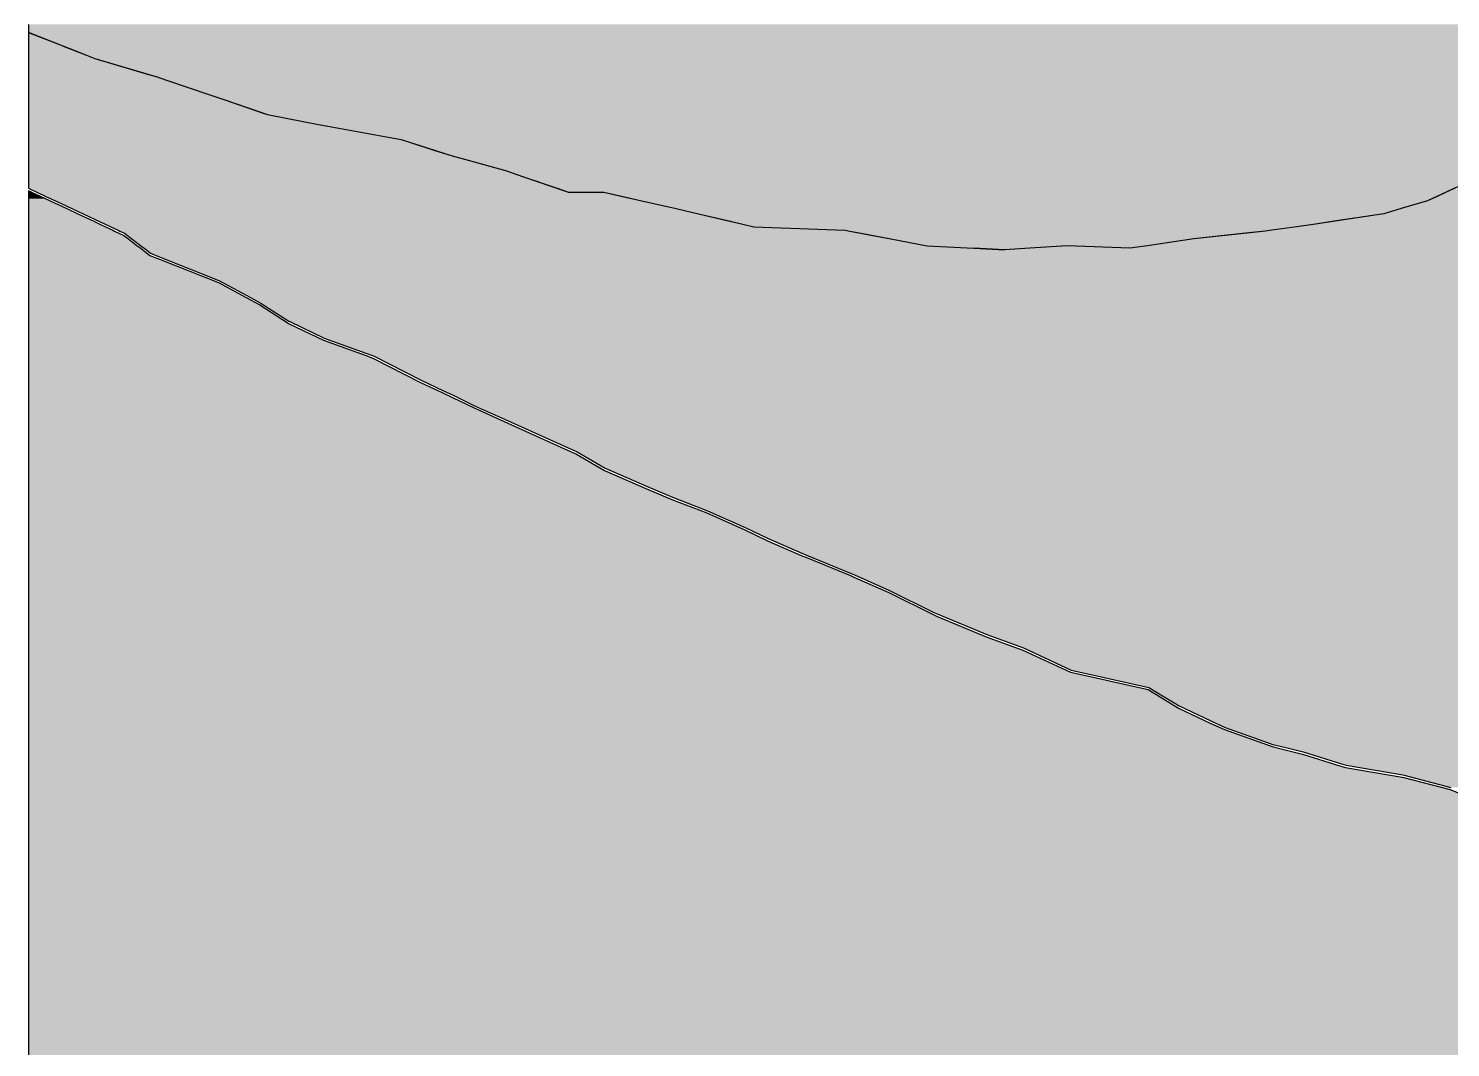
# Model space of a CAD drawing. Extents: x 0 to 428, y 0 to 297.
# Drawn here: x 284.32 to 289.82, y 13.31 to 17.25 of the extents above; entities that cross this region are included whole.
import ezdxf

# ---------------------------------------------------------------- set-up
doc = ezdxf.new("R2010")
doc.units = 0
doc.header["$MEASUREMENT"] = 0
doc.linetypes.add('CONTIN', pattern=[0])
doc.layers.get('0').update_dxf_attribs({"linetype": 'CONTIN'})
doc.layers.add('2', color=7, linetype='CONTIN')

# ---------------------------------------------------------------- blocks, each defined once
blk = doc.blocks.new('LOGO')
at = {"color": 156, "linetype": 'Continuous'}
for p, q in [((-135.6751, 17.2675), (-135.6751, 17.2366)), ((-135.6751, 17.2366), (-135.5188, 17.1754)), ((-135.5188, 17.1754), (-135.4512, 17.1489)), ((-135.4512, 17.1489), (-135.4179, 17.1358)), ((-135.4179, 17.1358), (-135.1825, 17.0662)), ((-135.1825, 17.0662), (-135.181, 17.0657)), ((-135.181, 17.0657), (-135.1409, 17.0522)), ((-135.1409, 17.0522), (-134.9741, 16.9957)), ((-134.9741, 16.9957), (-134.9151, 16.9755)), ((-134.9151, 16.9755), (-134.7506, 16.9191)), ((-134.7506, 16.9191), (-134.7442, 16.9178)), ((-134.7442, 16.9178), (-134.5471, 16.879)), ((-134.5471, 16.879), (-134.5457, 16.8788)), ((-134.5457, 16.8788), (-134.2335, 16.8224)), ((-134.2335, 16.8224), (-134.2016, 16.8121)), ((-134.2016, 16.8121), (-134.1038, 16.7806)), ((-134.1038, 16.7806), (-134.0366, 16.759)), ((-134.0366, 16.759), (-133.9749, 16.7421)), ((-133.9749, 16.7421), (-133.8298, 16.7023)), ((-133.8298, 16.7023), (-133.7609, 16.6788)), ((-133.7609, 16.6788), (-133.6023, 16.6245)), ((-130.0644, 16.6788), (-130.1808, 16.6245)), ((-135.6751, 16.6245), (-135.6751, 16.619)), ((-135.6633, 16.619), (-135.6751, 16.6245)), ((-135.6751, 16.619), (-135.6751, 16.6187)), ((-135.6751, 16.6187), (-135.6751, 16.594)), ((-135.6633, 16.619), (-135.6628, 16.6187)), ((-135.6628, 16.6187), (-135.6099, 16.594)), ((-133.6023, 16.6245), (-133.5862, 16.619)), ((-133.5862, 16.619), (-133.4508, 16.6187)), ((-133.4508, 16.6187), (-133.3414, 16.594)), ((-130.1931, 16.6187), (-130.2461, 16.594)), ((-130.1926, 16.619), (-130.1931, 16.6187)), ((-130.1808, 16.6245), (-130.1926, 16.619)), ((-135.6751, 16.594), (-135.6751, 16.5854)), ((-135.6751, 16.5854), (-135.6751, 16.5554)), ((-135.6751, 16.5554), (-135.6751, 16.5354)), ((-135.6099, 16.594), (-135.5914, 16.5854)), ((-135.5914, 16.5854), (-135.5272, 16.5554)), ((-135.5272, 16.5554), (-135.4844, 16.5354)), ((-133.3414, 16.594), (-133.3033, 16.5854)), ((-133.3033, 16.5854), (-133.1705, 16.5554)), ((-133.1705, 16.5554), (-133.0847, 16.5354)), ((-130.3667, 16.5554), (-130.4347, 16.5354)), ((-130.2646, 16.5854), (-130.3667, 16.5554)), ((-130.2461, 16.594), (-130.2646, 16.5854)), ((-135.6751, 16.5354), (-135.6751, 16.5063)), ((-135.6751, 16.5063), (-135.6751, 16.4954)), ((-135.4844, 16.5354), (-135.4222, 16.5063)), ((-135.4222, 16.5063), (-135.3988, 16.4954)), ((-133.0847, 16.5354), (-132.9601, 16.5063)), ((-132.9601, 16.5063), (-132.9131, 16.4954)), ((-130.6262, 16.5063), (-130.6983, 16.4954)), ((-130.4347, 16.5354), (-130.6262, 16.5063)), ((-135.6751, 16.4954), (-135.6751, 16.4854)), ((-135.6751, 16.4854), (-135.6751, 16.4721)), ((-135.6751, 16.4721), (-135.6751, 16.4687)), ((-135.6751, 16.4687), (-135.6751, 16.4519)), ((-135.6751, 16.4519), (-135.6751, 16.4387)), ((-135.3988, 16.4954), (-135.3774, 16.4854)), ((-135.3774, 16.4854), (-135.3488, 16.4721)), ((-135.3488, 16.4721), (-135.3417, 16.4687)), ((-135.3417, 16.4687), (-135.3057, 16.4519)), ((-135.3057, 16.4519), (-135.2886, 16.4387)), ((-132.9131, 16.4954), (-132.8702, 16.4854)), ((-132.8702, 16.4854), (-132.5166, 16.4721)), ((-132.5166, 16.4721), (-132.499, 16.4687)), ((-132.499, 16.4687), (-132.4102, 16.4519)), ((-132.4102, 16.4519), (-132.3405, 16.4387)), ((-131.0469, 16.4519), (-131.1687, 16.4387)), ((-130.8918, 16.4687), (-131.0469, 16.4519)), ((-130.8676, 16.4721), (-130.8918, 16.4687)), ((-130.7709, 16.4854), (-130.8676, 16.4721)), ((-130.6983, 16.4954), (-130.7709, 16.4854)), ((-135.6751, 16.4387), (-135.6751, 16.412)), ((-135.6751, 16.412), (-135.6751, 16.402)), ((-135.6751, 16.402), (-135.6751, 16.3954)), ((-135.6751, 16.3954), (-135.6751, 16.3744)), ((-135.2886, 16.4387), (-135.2541, 16.412)), ((-135.2541, 16.412), (-135.2411, 16.402)), ((-135.2411, 16.402), (-135.2325, 16.3954)), ((-135.2325, 16.3954), (-135.2053, 16.3744)), ((-132.3405, 16.4387), (-132.1996, 16.412)), ((-132.1996, 16.412), (-132.0195, 16.402)), ((-131.8994, 16.3954), (-132.0195, 16.402)), ((-131.8033, 16.402), (-131.8994, 16.3954)), ((-131.6592, 16.412), (-131.8033, 16.402)), ((-131.4156, 16.402), (-131.6592, 16.412)), ((-131.3483, 16.412), (-131.4156, 16.402)), ((-131.1687, 16.4387), (-131.3483, 16.412)), ((-135.6751, 16.3744), (-135.6751, 16.3596)), ((-135.6751, 16.3596), (-135.6751, 16.2695)), ((-135.2053, 16.3744), (-135.168, 16.3596)), ((-135.168, 16.3596), (-134.9407, 16.2695)), ((-135.6751, 16.2695), (-135.6751, 16.2112)), ((-134.9407, 16.2695), (-134.8332, 16.2112)), ((-135.6751, 16.2112), (-135.6751, 16.1829)), ((-135.6751, 16.1829), (-135.6751, 16.1123)), ((-134.8332, 16.2112), (-134.781, 16.1829)), ((-134.781, 16.1829), (-134.6706, 16.1123)), ((-135.6751, 16.1123), (-135.6751, 16.11)), ((-134.6706, 16.1123), (-134.6669, 16.11)), ((-135.6751, 16.11), (-135.6751, 16.0461)), ((-134.6669, 16.11), (-134.5346, 16.0461)), ((-135.6751, 16.0461), (-135.6751, 15.9886)), ((-134.5346, 16.0461), (-134.3735, 15.9886)), ((-135.6751, 15.9886), (-135.6751, 15.9777)), ((-135.6751, 15.9777), (-135.6751, 15.8835)), ((-134.3735, 15.9886), (-134.343, 15.9777)), ((-134.343, 15.9777), (-134.1592, 15.8835)), ((-135.6751, 15.8835), (-135.6751, 15.8425)), ((-135.6751, 15.8425), (-135.6751, 15.8251)), ((-134.1592, 15.8835), (-134.0723, 15.8425)), ((-134.0723, 15.8425), (-134.0355, 15.8251)), ((-135.6751, 15.8251), (-135.6751, 15.7846)), ((-135.6751, 15.7846), (-135.6751, 15.7323)), ((-134.0355, 15.8251), (-133.9522, 15.7846)), ((-133.9522, 15.7846), (-133.8361, 15.7323)), ((-135.6751, 15.7323), (-135.6751, 15.6334)), ((-133.8361, 15.7323), (-133.6165, 15.6334)), ((-135.6751, 15.6334), (-135.6751, 15.606)), ((-133.6165, 15.6334), (-133.5557, 15.606)), ((-135.6751, 15.606), (-135.6751, 15.543)), ((-133.5557, 15.606), (-133.4477, 15.543)), ((-135.6751, 15.543), (-135.6751, 15.5389)), ((-135.6751, 15.5389), (-135.6751, 15.4733)), ((-133.4477, 15.543), (-133.4384, 15.5389)), ((-133.4384, 15.5389), (-133.288, 15.4733)), ((-135.6751, 15.4733), (-135.6751, 15.4306)), ((-133.288, 15.4733), (-133.1867, 15.4306)), ((-135.6751, 15.4306), (-135.6751, 15.3789)), ((-133.1867, 15.4306), (-133.0517, 15.3789)), ((-135.6751, 15.3789), (-135.6751, 15.3137)), ((-133.0517, 15.3789), (-132.9055, 15.3137)), ((-135.6751, 15.3137), (-135.6751, 15.271)), ((-132.9055, 15.3137), (-132.8177, 15.271)), ((-135.6751, 15.271), (-135.6751, 15.2147)), ((-132.8177, 15.271), (-132.6872, 15.2147)), ((-135.6751, 15.2147), (-135.6751, 15.2048)), ((-135.6751, 15.2048), (-135.6751, 15.1361)), ((-132.6872, 15.2147), (-132.6631, 15.2048)), ((-132.6631, 15.2048), (-132.496, 15.1361)), ((-135.6751, 15.1361), (-135.6751, 15.1306)), ((-135.6751, 15.1306), (-135.6751, 15.0708)), ((-132.496, 15.1361), (-132.4836, 15.1306)), ((-132.4836, 15.1306), (-132.3475, 15.0708)), ((-135.6751, 15.0708), (-135.6751, 14.9854)), ((-132.3475, 15.0708), (-132.1765, 14.9854)), ((-135.6751, 14.9854), (-135.6751, 14.98)), ((-135.6751, 14.98), (-135.6751, 14.9)), ((-132.1765, 14.9854), (-132.1635, 14.98)), ((-132.1635, 14.98), (-131.9717, 14.9)), ((-135.6751, 14.9), (-135.6751, 14.8483)), ((-135.6751, 14.8483), (-135.6751, 14.7628)), ((-131.9717, 14.9), (-131.83, 14.8483)), ((-131.83, 14.8483), (-131.6455, 14.7628)), ((-135.6751, 14.7628), (-135.6751, 14.7484)), ((-135.6751, 14.7484), (-135.6751, 14.6957)), ((-131.6455, 14.7628), (-131.5809, 14.7484)), ((-131.5809, 14.7484), (-131.345, 14.6957)), ((-135.6751, 14.6957), (-135.6751, 14.6674)), ((-131.345, 14.6957), (-131.299, 14.6674)), ((-135.6751, 14.6674), (-135.6751, 14.6238)), ((-131.299, 14.6674), (-131.228, 14.6238)), ((-135.6751, 14.6238), (-135.6751, 14.5663)), ((-131.228, 14.6238), (-131.1051, 14.5663)), ((-135.6751, 14.5663), (-135.6751, 14.5406)), ((-135.6751, 14.5406), (-135.6751, 14.4754)), ((-131.1051, 14.5663), (-131.0502, 14.5406)), ((-131.0502, 14.5406), (-130.8657, 14.4754)), ((-135.6751, 14.4754), (-135.6751, 14.4628)), ((-135.6751, 14.4628), (-135.6751, 14.4462)), ((-130.8657, 14.4754), (-130.8155, 14.4628)), ((-130.8155, 14.4628), (-130.7487, 14.4462)), ((-135.6751, 14.4462), (-135.6751, 14.3999)), ((-130.7487, 14.4462), (-130.5998, 14.3999)), ((-135.6751, 14.3999), (-135.6751, 14.3944)), ((-135.6751, 14.3944), (-135.6751, 14.3572)), ((-135.6751, 14.3572), (-135.6751, 14.3562)), ((-135.6751, 14.3562), (-135.6751, 14.309)), ((-130.5998, 14.3999), (-130.5823, 14.3944)), ((-130.5823, 14.3944), (-130.3628, 14.3572)), ((-130.3628, 14.3572), (-130.3573, 14.3562)), ((-130.3573, 14.3562), (-130.1773, 14.309)), ((-135.6751, 14.309), (-135.6751, 14.255)), ((-130.1773, 14.309), (-130.0445, 14.255)), ((-135.6751, 14.255), (-135.6751, 14.2078)), ((-135.6751, 14.2078), (-135.6751, 14.1921)), ((-135.6751, 14.1921), (-135.6751, 14.1448)), ((-135.6751, 14.1448), (-135.6751, 14.1381)), ((-135.6751, 14.1381), (-135.6751, 14.0932)), ((-135.6751, 14.0932), (-135.6751, 14.0662)), ((-135.6751, 14.0662), (-135.6751, 14.0661)), ((-135.6751, 14.0661), (-135.6751, 14.0032)), ((-135.6751, 14.0032), (-135.6751, 14.0009)), ((-135.6751, 14.0009), (-135.6751, 13.9538)), ((-135.6751, 13.9538), (-135.6751, 13.9447)), ((-135.6751, 13.9447), (-135.6751, 13.9223)), ((-135.6751, 13.9223), (-135.6751, 13.9155)), ((-135.6751, 13.9155), (-135.6751, 13.8818)), ((-135.6751, 13.8818), (-135.6751, 13.8593)), ((-135.6751, 13.8593), (-135.6751, 13.8565)), ((-135.6751, 13.8565), (-135.6751, 13.8407)), ((-135.6751, 13.8407), (-135.6751, 13.8368)), ((-135.6751, 13.8368), (-135.6751, 13.8182)), ((-135.6751, 13.8182), (-135.6751, 13.78)), ((-135.6751, 13.78), (-135.6751, 13.7575)), ((-135.6751, 13.7575), (-135.6751, 13.7351)), ((-135.6751, 13.7351), (-135.6751, 13.7238)), ((-135.6751, 13.7238), (-135.6751, 13.7126)), ((-135.6751, 13.7126), (-135.6751, 13.7081)), ((-135.6751, 13.7081), (-135.6751, 13.7058)), ((-135.6751, 13.7058), (-135.6751, 13.7013)), ((-135.6751, 13.7013), (-135.6751, 13.6991)), ((-135.6751, 13.6991), (-135.6751, 13.6811)), ((-135.6751, 13.6811), (-135.6751, 13.6744)), ((-135.6751, 13.6744), (-135.6751, 9.1954))]:
    blk.add_line(p, q, dxfattribs=at)
at = {"color": 9, "linetype": 'Continuous'}
for p, q in [((-135.6751, 17.2366), (-135.6751, 17.1838)), ((-135.5403, 17.1838), (-135.6751, 17.2366)), ((-135.6751, 17.1838), (-135.6751, 17.1489)), ((-135.5403, 17.1838), (-135.4512, 17.1489)), ((-135.6751, 17.1489), (-135.6751, 17.1358)), ((-135.6751, 17.1358), (-135.6751, 17.0746)), ((-135.4512, 17.1489), (-135.4179, 17.1358)), ((-135.4179, 17.1358), (-135.2109, 17.0746)), ((-135.6751, 17.0746), (-135.6751, 17.0657)), ((-135.6751, 17.0657), (-135.6751, 17.0522)), ((-135.6751, 17.0522), (-135.6751, 16.9957)), ((-135.2109, 17.0746), (-135.181, 17.0657)), ((-135.181, 17.0657), (-135.1409, 17.0522)), ((-135.1409, 17.0522), (-134.9741, 16.9957)), ((-135.6751, 16.9957), (-135.6751, 16.9755)), ((-134.9741, 16.9957), (-134.9151, 16.9755)), ((-135.6751, 16.9755), (-135.6751, 16.9262)), ((-134.9151, 16.9755), (-134.7714, 16.9262)), ((-135.6751, 16.9262), (-135.6751, 16.9191)), ((-135.6751, 16.9191), (-135.6751, 16.879)), ((-134.7714, 16.9262), (-134.7506, 16.9191)), ((-134.7506, 16.9191), (-134.5471, 16.879)), ((-135.6751, 16.879), (-135.6751, 16.8788)), ((-135.6751, 16.8788), (-135.6751, 16.8224)), ((-134.5471, 16.879), (-134.5457, 16.8788)), ((-134.5457, 16.8788), (-134.2335, 16.8224)), ((-135.6751, 16.8224), (-135.6751, 16.8121)), ((-135.6751, 16.8121), (-135.6751, 16.789)), ((-135.6751, 16.789), (-135.6751, 16.759)), ((-134.2335, 16.8224), (-134.2016, 16.8121)), ((-134.2016, 16.8121), (-134.1299, 16.789)), ((-134.1299, 16.789), (-134.0366, 16.759)), ((-135.6751, 16.759), (-135.6751, 16.7421)), ((-135.6751, 16.7421), (-135.6751, 16.7023)), ((-134.0366, 16.759), (-133.9749, 16.7421)), ((-133.9749, 16.7421), (-133.8298, 16.7023)), ((-135.6751, 16.7023), (-135.6751, 16.6788)), ((-135.6751, 16.6788), (-135.6751, 16.634)), ((-133.8298, 16.7023), (-133.7609, 16.6788)), ((-133.7609, 16.6788), (-133.6301, 16.634)), ((-135.6751, 16.634), (-135.643, 16.619)), ((-135.643, 16.619), (-135.6425, 16.6187)), ((-135.6425, 16.6187), (-135.6075, 16.6024)), ((-133.6301, 16.634), (-133.5862, 16.619)), ((-133.5862, 16.619), (-133.4508, 16.6187)), ((-133.4508, 16.6187), (-133.3785, 16.6024)), ((-130.1931, 16.6187), (-130.2281, 16.6024)), ((-130.1926, 16.619), (-130.1931, 16.6187)), ((-130.1604, 16.634), (-130.1926, 16.619)), ((-135.6075, 16.6024), (-135.5711, 16.5854)), ((-135.5711, 16.5854), (-135.5069, 16.5554)), ((-135.5069, 16.5554), (-135.4641, 16.5354)), ((-133.3785, 16.6024), (-133.3033, 16.5854)), ((-133.3033, 16.5854), (-133.1705, 16.5554)), ((-133.1705, 16.5554), (-133.0847, 16.5354)), ((-130.3667, 16.5554), (-130.4347, 16.5354)), ((-130.2646, 16.5854), (-130.3667, 16.5554)), ((-130.2281, 16.6024), (-130.2646, 16.5854)), ((-135.4641, 16.5354), (-135.4198, 16.5147)), ((-135.4198, 16.5147), (-135.3784, 16.4954)), ((-133.0847, 16.5354), (-132.9961, 16.5147)), ((-132.9961, 16.5147), (-132.9131, 16.4954)), ((-130.5709, 16.5147), (-130.6983, 16.4954)), ((-130.4347, 16.5354), (-130.5709, 16.5147)), ((-135.3784, 16.4954), (-135.357, 16.4854)), ((-135.357, 16.4854), (-135.3285, 16.4721)), ((-135.3285, 16.4721), (-135.3213, 16.4687)), ((-135.3213, 16.4687), (-135.3033, 16.4603)), ((-135.3033, 16.4603), (-135.2754, 16.4387)), ((-132.9131, 16.4954), (-132.8702, 16.4854)), ((-132.8702, 16.4854), (-132.5166, 16.4721)), ((-132.5166, 16.4721), (-132.499, 16.4687)), ((-132.499, 16.4687), (-132.4545, 16.4603)), ((-132.4545, 16.4603), (-132.3405, 16.4387)), ((-130.9694, 16.4603), (-131.1687, 16.4387)), ((-130.8918, 16.4687), (-130.9694, 16.4603)), ((-130.8676, 16.4721), (-130.8918, 16.4687)), ((-130.7709, 16.4854), (-130.8676, 16.4721)), ((-130.6983, 16.4954), (-130.7709, 16.4854)), ((-135.2754, 16.4387), (-135.2408, 16.412)), ((-135.2408, 16.412), (-135.2279, 16.402)), ((-135.2279, 16.402), (-135.2192, 16.3954)), ((-135.2192, 16.3954), (-135.203, 16.3828)), ((-132.3405, 16.4387), (-132.1996, 16.412)), ((-132.1996, 16.412), (-132.0195, 16.402)), ((-132.0195, 16.402), (-131.8994, 16.3954)), ((-131.8033, 16.402), (-131.8994, 16.3954)), ((-131.6592, 16.412), (-131.8033, 16.402)), ((-131.4156, 16.402), (-131.6592, 16.412)), ((-131.3483, 16.412), (-131.4156, 16.402)), ((-131.1687, 16.4387), (-131.3483, 16.412)), ((-135.203, 16.3828), (-135.1656, 16.368)), ((-135.1656, 16.368), (-134.9383, 16.2779)), ((-134.9383, 16.2779), (-134.8308, 16.2196)), ((-134.8308, 16.2196), (-134.7786, 16.1913)), ((-134.7786, 16.1913), (-134.6682, 16.1207)), ((-134.6682, 16.1207), (-134.6646, 16.1183)), ((-134.6646, 16.1183), (-134.5322, 16.0545)), ((-134.5322, 16.0545), (-134.3711, 15.997)), ((-134.3711, 15.997), (-134.3406, 15.9861)), ((-134.3406, 15.9861), (-134.1568, 15.8919)), ((-134.1568, 15.8919), (-134.0699, 15.8509)), ((-134.0699, 15.8509), (-134.0331, 15.8335)), ((-134.0331, 15.8335), (-133.9498, 15.793)), ((-133.9498, 15.793), (-133.8337, 15.7407)), ((-133.8337, 15.7407), (-133.6142, 15.6418)), ((-133.6142, 15.6418), (-133.5533, 15.6144)), ((-133.5533, 15.6144), (-133.4453, 15.5514)), ((-133.4453, 15.5514), (-133.436, 15.5473)), ((-133.436, 15.5473), (-133.2856, 15.4817)), ((-133.2856, 15.4817), (-133.1843, 15.439)), ((-133.1843, 15.439), (-133.0493, 15.3873)), ((-133.0493, 15.3873), (-132.9031, 15.3221)), ((-132.9031, 15.3221), (-132.8153, 15.2793)), ((-132.8153, 15.2793), (-132.6849, 15.2231)), ((-132.6849, 15.2231), (-132.6607, 15.2132)), ((-132.6607, 15.2132), (-132.4936, 15.1444)), ((-132.4936, 15.1444), (-132.4812, 15.139)), ((-132.4812, 15.139), (-132.3451, 15.0792)), ((-132.3451, 15.0792), (-132.1741, 14.9938)), ((-132.1741, 14.9938), (-132.1611, 14.9884)), ((-132.1611, 14.9884), (-131.9694, 14.9084)), ((-131.9694, 14.9084), (-131.8276, 14.8566)), ((-131.8276, 14.8566), (-131.6431, 14.7712)), ((-131.6431, 14.7712), (-131.5785, 14.7568)), ((-131.5785, 14.7568), (-131.3426, 14.7041)), ((-131.3426, 14.7041), (-131.2966, 14.6758)), ((-131.2966, 14.6758), (-131.2256, 14.6322)), ((-131.2256, 14.6322), (-131.1027, 14.5747)), ((-131.1027, 14.5747), (-131.0479, 14.549)), ((-131.0479, 14.549), (-130.8634, 14.4838)), ((-130.8634, 14.4838), (-130.8132, 14.4712)), ((-130.8132, 14.4712), (-130.7464, 14.4545)), ((-130.7464, 14.4545), (-130.5974, 14.4083)), ((-130.5974, 14.4083), (-130.5799, 14.4028)), ((-130.5799, 14.4028), (-130.3605, 14.3656)), ((-130.3605, 14.3656), (-130.3549, 14.3646)), ((-130.3549, 14.3646), (-130.1749, 14.3174))]:
    blk.add_line(p, q, dxfattribs=at)
at = {"color": 156, "linetype": 'Continuous'}
for points in [[(-135.6751, 17.2675), (-135.6751, 17.2366), (-129.1228, 17.2366)], [(-135.6751, 17.2366), (-135.5188, 17.1754), (-129.1746, 17.1754)], [(-135.5188, 17.1754), (-135.4512, 17.1489), (-129.1969, 17.1489)], [(-135.4512, 17.1489), (-135.4179, 17.1358), (-129.2128, 17.1358)], [(-135.4179, 17.1358), (-135.1825, 17.0662), (-129.2968, 17.0662)], [(-135.1825, 17.0662), (-135.181, 17.0657), (-129.2973, 17.0657)], [(-135.181, 17.0657), (-135.1409, 17.0522), (-129.3137, 17.0522)], [(-135.1409, 17.0522), (-134.9741, 16.9957), (-129.4463, 16.9957)], [(-134.9741, 16.9957), (-134.9151, 16.9755), (-129.4939, 16.9755)], [(-134.9151, 16.9755), (-134.7506, 16.9191), (-129.5874, 16.9191)], [(-134.7506, 16.9191), (-134.7442, 16.9178), (-129.5894, 16.9178)], [(-134.7442, 16.9178), (-134.5471, 16.879), (-129.6536, 16.879)], [(-134.5471, 16.879), (-134.5457, 16.8788), (-129.654, 16.8788)], [(-134.5457, 16.8788), (-134.2335, 16.8224), (-129.7444, 16.8224)], [(-134.2335, 16.8224), (-134.2016, 16.8121), (-129.7608, 16.8121)], [(-134.2016, 16.8121), (-134.1038, 16.7806), (-129.8463, 16.7806)], [(-134.1038, 16.7806), (-134.0366, 16.759), (-129.905, 16.759)], [(-134.0366, 16.759), (-133.9749, 16.7421), (-129.951, 16.7421)], [(-133.9749, 16.7421), (-133.8298, 16.7023), (-130.0222, 16.7023)], [(-133.8298, 16.7023), (-133.7609, 16.6788), (-130.0644, 16.6788)], [(-133.7609, 16.6788), (-133.6023, 16.6245), (-130.1808, 16.6245)], [(-135.6751, 16.6245), (-135.6751, 16.619), (-135.6633, 16.619)], [(-135.6751, 16.619), (-135.6751, 16.6187), (-135.6628, 16.6187)], [(-135.6751, 16.6187), (-135.6751, 16.594), (-135.6099, 16.594)], [(-133.6023, 16.6245), (-133.5862, 16.619), (-130.1926, 16.619)], [(-133.5862, 16.619), (-133.4508, 16.6187), (-130.1931, 16.6187)], [(-133.4508, 16.6187), (-133.3414, 16.594), (-130.2461, 16.594)], [(-135.6751, 16.594), (-135.6751, 16.5854), (-135.5914, 16.5854)], [(-135.6751, 16.5854), (-135.6751, 16.5554), (-135.5272, 16.5554)], [(-135.6751, 16.5554), (-135.6751, 16.5354), (-135.4844, 16.5354)], [(-133.3414, 16.594), (-133.3033, 16.5854), (-130.2646, 16.5854)], [(-133.3033, 16.5854), (-133.1705, 16.5554), (-130.3667, 16.5554)], [(-133.1705, 16.5554), (-133.0847, 16.5354), (-130.4347, 16.5354)], [(-135.6751, 16.5354), (-135.6751, 16.5063), (-135.4222, 16.5063)], [(-135.6751, 16.5063), (-135.6751, 16.4954), (-135.3988, 16.4954)], [(-133.0847, 16.5354), (-132.9601, 16.5063), (-130.6262, 16.5063)], [(-132.9601, 16.5063), (-132.9131, 16.4954), (-130.6983, 16.4954)], [(-135.6751, 16.4954), (-135.6751, 16.4854), (-135.3774, 16.4854)], [(-135.6751, 16.4854), (-135.6751, 16.4721), (-135.3488, 16.4721)], [(-135.6751, 16.4721), (-135.6751, 16.4687), (-135.3417, 16.4687)], [(-135.6751, 16.4687), (-135.6751, 16.4519), (-135.3057, 16.4519)], [(-135.6751, 16.4519), (-135.6751, 16.4387), (-135.2886, 16.4387)], [(-132.9131, 16.4954), (-132.8702, 16.4854), (-130.7709, 16.4854)], [(-132.8702, 16.4854), (-132.5166, 16.4721), (-130.8676, 16.4721)], [(-132.5166, 16.4721), (-132.499, 16.4687), (-130.8918, 16.4687)], [(-132.499, 16.4687), (-132.4102, 16.4519), (-131.0469, 16.4519)], [(-132.4102, 16.4519), (-132.3405, 16.4387), (-131.1687, 16.4387)], [(-135.6751, 16.4387), (-135.6751, 16.412), (-135.2541, 16.412)], [(-135.6751, 16.412), (-135.6751, 16.402), (-135.2411, 16.402)], [(-135.6751, 16.402), (-135.6751, 16.3954), (-135.2325, 16.3954)], [(-135.6751, 16.3954), (-135.6751, 16.3744), (-135.2053, 16.3744)], [(-132.3405, 16.4387), (-132.1996, 16.412), (-131.3483, 16.412)], [(-132.1996, 16.412), (-132.0195, 16.402), (-131.8033, 16.402)], [(-135.6751, 16.3744), (-135.6751, 16.3596), (-135.168, 16.3596)], [(-135.6751, 16.3596), (-135.6751, 16.2695), (-134.9407, 16.2695)], [(-135.6751, 16.2695), (-135.6751, 16.2112), (-134.8332, 16.2112)], [(-135.6751, 16.2112), (-135.6751, 16.1829), (-134.781, 16.1829)], [(-135.6751, 16.1829), (-135.6751, 16.1123), (-134.6706, 16.1123)], [(-135.6751, 16.1123), (-135.6751, 16.11), (-134.6669, 16.11)], [(-135.6751, 16.11), (-135.6751, 16.0461), (-134.5346, 16.0461)], [(-135.6751, 16.0461), (-135.6751, 15.9886), (-134.3735, 15.9886)], [(-135.6751, 15.9886), (-135.6751, 15.9777), (-134.343, 15.9777)], [(-135.6751, 15.9777), (-135.6751, 15.8835), (-134.1592, 15.8835)], [(-135.6751, 15.8835), (-135.6751, 15.8425), (-134.0723, 15.8425)], [(-135.6751, 15.8425), (-135.6751, 15.8251), (-134.0355, 15.8251)], [(-135.6751, 15.8251), (-135.6751, 15.7846), (-133.9522, 15.7846)], [(-135.6751, 15.7846), (-135.6751, 15.7323), (-133.8361, 15.7323)], [(-135.6751, 15.7323), (-135.6751, 15.6334), (-133.6165, 15.6334)], [(-135.6751, 15.6334), (-135.6751, 15.606), (-133.5557, 15.606)], [(-135.6751, 15.606), (-135.6751, 15.543), (-133.4477, 15.543)], [(-135.6751, 15.543), (-135.6751, 15.5389), (-133.4384, 15.5389)], [(-135.6751, 15.5389), (-135.6751, 15.4733), (-133.288, 15.4733)], [(-135.6751, 15.4733), (-135.6751, 15.4306), (-133.1867, 15.4306)], [(-135.6751, 15.4306), (-135.6751, 15.3789), (-133.0517, 15.3789)], [(-135.6751, 15.3789), (-135.6751, 15.3137), (-132.9055, 15.3137)], [(-135.6751, 15.3137), (-135.6751, 15.271), (-132.8177, 15.271)], [(-135.6751, 15.271), (-135.6751, 15.2147), (-132.6872, 15.2147)], [(-135.6751, 15.2147), (-135.6751, 15.2048), (-132.6631, 15.2048)], [(-135.6751, 15.2048), (-135.6751, 15.1361), (-132.496, 15.1361)], [(-135.6751, 15.1361), (-135.6751, 15.1306), (-132.4836, 15.1306)], [(-135.6751, 15.1306), (-135.6751, 15.0708), (-132.3475, 15.0708)], [(-135.6751, 15.0708), (-135.6751, 14.9854), (-132.1765, 14.9854)], [(-135.6751, 14.9854), (-135.6751, 14.98), (-132.1635, 14.98)], [(-135.6751, 14.98), (-135.6751, 14.9), (-131.9717, 14.9)], [(-135.6751, 14.9), (-135.6751, 14.8483), (-131.83, 14.8483)], [(-135.6751, 14.8483), (-135.6751, 14.7628), (-131.6455, 14.7628)], [(-135.6751, 14.7628), (-135.6751, 14.7484), (-131.5809, 14.7484)], [(-135.6751, 14.7484), (-135.6751, 14.6957), (-131.345, 14.6957)], [(-135.6751, 14.6957), (-135.6751, 14.6674), (-131.299, 14.6674)], [(-135.6751, 14.6674), (-135.6751, 14.6238), (-131.228, 14.6238)], [(-135.6751, 14.6238), (-135.6751, 14.5663), (-131.1051, 14.5663)], [(-135.6751, 14.5663), (-135.6751, 14.5406), (-131.0502, 14.5406)], [(-135.6751, 14.5406), (-135.6751, 14.4754), (-130.8657, 14.4754)], [(-135.6751, 14.4754), (-135.6751, 14.4628), (-130.8155, 14.4628)], [(-135.6751, 14.4628), (-135.6751, 14.4462), (-130.7487, 14.4462)], [(-135.6751, 14.4462), (-135.6751, 14.3999), (-130.5998, 14.3999)], [(-135.6751, 14.3999), (-135.6751, 14.3944), (-130.5823, 14.3944)], [(-135.6751, 14.3944), (-135.6751, 14.3572), (-130.3628, 14.3572)], [(-135.6751, 14.3572), (-135.6751, 14.3562), (-130.3573, 14.3562)], [(-135.6751, 14.3562), (-135.6751, 14.309), (-130.1773, 14.309)], [(-135.6751, 14.309), (-135.6751, 14.255), (-130.0445, 14.255)], [(-135.6751, 14.255), (-135.6751, 14.2078), (-129.9263, 14.2078)], [(-135.6751, 14.2078), (-135.6751, 14.1921), (-129.887, 14.1921)], [(-135.6751, 14.1921), (-135.6751, 14.1448), (-129.7373, 14.1448)], [(-135.6751, 14.1448), (-135.6751, 14.1381), (-129.716, 14.1381)], [(-135.6751, 14.1381), (-135.6751, 14.0932), (-129.4348, 14.0932)], [(-135.6751, 14.0932), (-135.6751, 14.0662), (-129.3245, 14.0662)], [(-135.6751, 14.0662), (-135.6751, 14.0661), (-129.3244, 14.0661)], [(-135.6751, 14.0661), (-135.6751, 14.0032), (-129.0725, 14.0032)], [(-135.6751, 14.0032), (-135.6751, 14.0009), (-129.0636, 14.0009)], [(-135.6751, 14.0009), (-135.6751, 13.9538), (-128.879, 13.9538)], [(-135.6751, 13.9538), (-135.6751, 13.9447), (-128.8248, 13.9447)], [(-135.6751, 13.9447), (-135.6751, 13.9223), (-128.69, 13.9223)], [(-135.6751, 13.9223), (-135.6751, 13.9155), (-128.6633, 13.9155)], [(-135.6751, 13.9155), (-135.6751, 13.8818), (-128.5303, 13.8818)], [(-135.6751, 13.8818), (-135.6751, 13.8593), (-128.2806, 13.8593)], [(-135.6751, 13.8593), (-135.6751, 13.8565), (-128.2495, 13.8565)], [(-135.6751, 13.8565), (-135.6751, 13.8407), (-128.2045, 13.8407)], [(-135.6751, 13.8407), (-135.6751, 13.8368), (-128.1714, 13.8368)], [(-135.6751, 13.8368), (-135.6751, 13.8182), (-128.0155, 13.8182)], [(-135.6751, 13.8182), (-135.6751, 13.78), (-127.813, 13.78)], [(-135.6751, 13.78), (-135.6751, 13.7575), (-127.6532, 13.7575)], [(-135.6751, 13.7575), (-135.6751, 13.7351), (-127.4867, 13.7351)], [(-135.6751, 13.7351), (-135.6751, 13.7238), (-127.3956, 13.7238)], [(-135.6751, 13.7238), (-135.6751, 13.7126), (-127.3045, 13.7126)], [(-135.6751, 13.7126), (-135.6751, 13.7081), (-127.1673, 13.7081)], [(-135.6751, 13.7081), (-135.6751, 13.7058), (-126.9828, 13.7058)], [(-135.6751, 13.7058), (-135.6751, 13.7013), (-126.787, 13.7013)], [(-135.6751, 13.7013), (-135.6751, 13.6991), (-126.7656, 13.6991)], [(-135.6751, 13.6991), (-135.6751, 13.6811), (-126.5946, 13.6811)], [(-135.6751, 13.6811), (-135.6751, 13.6744), (-126.5305, 13.6744)], [(-135.6751, 13.6744), (-135.6751, 9.1954), (-111.768, 9.1954)]]:
    blk.add_solid(points, dxfattribs=at)
at = {"color": 156, "linetype": 'Continuous', "extrusion": (0, 0, -1)}
for points in [[(135.6751, 17.2675), (129.0967, 17.2675), (129.1228, 17.2366)], [(135.6751, 17.2366), (129.1228, 17.2366), (129.1746, 17.1754)], [(135.5188, 17.1754), (129.1746, 17.1754), (129.1969, 17.1489)], [(135.4512, 17.1489), (129.1969, 17.1489), (129.2128, 17.1358)], [(135.4179, 17.1358), (129.2128, 17.1358), (129.2968, 17.0662)], [(135.1825, 17.0662), (129.2968, 17.0662), (129.2973, 17.0657)], [(135.181, 17.0657), (129.2973, 17.0657), (129.3137, 17.0522)], [(135.1409, 17.0522), (129.3137, 17.0522), (129.4463, 16.9957)], [(134.9741, 16.9957), (129.4463, 16.9957), (129.4939, 16.9755)], [(134.9151, 16.9755), (129.4939, 16.9755), (129.5874, 16.9191)], [(134.7506, 16.9191), (129.5874, 16.9191), (129.5894, 16.9178)], [(134.7442, 16.9178), (129.5894, 16.9178), (129.6536, 16.879)], [(134.5471, 16.879), (129.6536, 16.879), (129.654, 16.8788)], [(134.5457, 16.8788), (129.654, 16.8788), (129.7444, 16.8224)], [(134.2335, 16.8224), (129.7444, 16.8224), (129.7608, 16.8121)], [(134.2016, 16.8121), (129.7608, 16.8121), (129.8463, 16.7806)], [(134.1038, 16.7806), (129.8463, 16.7806), (129.905, 16.759)], [(134.0366, 16.759), (129.905, 16.759), (129.951, 16.7421)], [(133.9749, 16.7421), (129.951, 16.7421), (130.0222, 16.7023)], [(133.8298, 16.7023), (130.0222, 16.7023), (130.0644, 16.6788)], [(133.7609, 16.6788), (130.0644, 16.6788), (130.1808, 16.6245)], [(135.6751, 16.619), (135.6633, 16.619), (135.6628, 16.6187)], [(135.6751, 16.6187), (135.6628, 16.6187), (135.6099, 16.594)], [(133.6023, 16.6245), (130.1808, 16.6245), (130.1926, 16.619)], [(133.5862, 16.619), (130.1926, 16.619), (130.1931, 16.6187)], [(133.4508, 16.6187), (130.1931, 16.6187), (130.2461, 16.594)], [(135.6751, 16.594), (135.6099, 16.594), (135.5914, 16.5854)], [(135.6751, 16.5854), (135.5914, 16.5854), (135.5272, 16.5554)], [(135.6751, 16.5554), (135.5272, 16.5554), (135.4844, 16.5354)], [(133.3414, 16.594), (130.2461, 16.594), (130.2646, 16.5854)], [(133.3033, 16.5854), (130.2646, 16.5854), (130.3667, 16.5554)], [(133.1705, 16.5554), (130.3667, 16.5554), (130.4347, 16.5354)], [(135.6751, 16.5354), (135.4844, 16.5354), (135.4222, 16.5063)], [(135.6751, 16.5063), (135.4222, 16.5063), (135.3988, 16.4954)], [(133.0847, 16.5354), (130.4347, 16.5354), (130.6262, 16.5063)], [(132.9601, 16.5063), (130.6262, 16.5063), (130.6983, 16.4954)], [(135.6751, 16.4954), (135.3988, 16.4954), (135.3774, 16.4854)], [(135.6751, 16.4854), (135.3774, 16.4854), (135.3488, 16.4721)], [(135.6751, 16.4721), (135.3488, 16.4721), (135.3417, 16.4687)], [(135.6751, 16.4687), (135.3417, 16.4687), (135.3057, 16.4519)], [(135.6751, 16.4519), (135.3057, 16.4519), (135.2886, 16.4387)], [(132.9131, 16.4954), (130.6983, 16.4954), (130.7709, 16.4854)], [(132.8702, 16.4854), (130.7709, 16.4854), (130.8676, 16.4721)], [(132.5166, 16.4721), (130.8676, 16.4721), (130.8918, 16.4687)], [(132.499, 16.4687), (130.8918, 16.4687), (131.0469, 16.4519)], [(132.4102, 16.4519), (131.0469, 16.4519), (131.1687, 16.4387)], [(135.6751, 16.4387), (135.2886, 16.4387), (135.2541, 16.412)], [(135.6751, 16.412), (135.2541, 16.412), (135.2411, 16.402)], [(135.6751, 16.402), (135.2411, 16.402), (135.2325, 16.3954)], [(135.6751, 16.3954), (135.2325, 16.3954), (135.2053, 16.3744)], [(132.3405, 16.4387), (131.1687, 16.4387), (131.3483, 16.412)], [(132.1996, 16.412), (131.6592, 16.412), (131.8033, 16.402)], [(132.0195, 16.402), (131.8033, 16.402), (131.8994, 16.3954)], [(131.6592, 16.412), (131.3483, 16.412), (131.4156, 16.402)], [(135.6751, 16.3744), (135.2053, 16.3744), (135.168, 16.3596)], [(135.6751, 16.3596), (135.168, 16.3596), (134.9407, 16.2695)], [(135.6751, 16.2695), (134.9407, 16.2695), (134.8332, 16.2112)], [(135.6751, 16.2112), (134.8332, 16.2112), (134.781, 16.1829)], [(135.6751, 16.1829), (134.781, 16.1829), (134.6706, 16.1123)], [(135.6751, 16.1123), (134.6706, 16.1123), (134.6669, 16.11)], [(135.6751, 16.11), (134.6669, 16.11), (134.5346, 16.0461)], [(135.6751, 16.0461), (134.5346, 16.0461), (134.3735, 15.9886)], [(135.6751, 15.9886), (134.3735, 15.9886), (134.343, 15.9777)], [(135.6751, 15.9777), (134.343, 15.9777), (134.1592, 15.8835)], [(135.6751, 15.8835), (134.1592, 15.8835), (134.0723, 15.8425)], [(135.6751, 15.8425), (134.0723, 15.8425), (134.0355, 15.8251)], [(135.6751, 15.8251), (134.0355, 15.8251), (133.9522, 15.7846)], [(135.6751, 15.7846), (133.9522, 15.7846), (133.8361, 15.7323)], [(135.6751, 15.7323), (133.8361, 15.7323), (133.6165, 15.6334)], [(135.6751, 15.6334), (133.6165, 15.6334), (133.5557, 15.606)], [(135.6751, 15.606), (133.5557, 15.606), (133.4477, 15.543)], [(135.6751, 15.543), (133.4477, 15.543), (133.4384, 15.5389)], [(135.6751, 15.5389), (133.4384, 15.5389), (133.288, 15.4733)], [(135.6751, 15.4733), (133.288, 15.4733), (133.1867, 15.4306)], [(135.6751, 15.4306), (133.1867, 15.4306), (133.0517, 15.3789)], [(135.6751, 15.3789), (133.0517, 15.3789), (132.9055, 15.3137)], [(135.6751, 15.3137), (132.9055, 15.3137), (132.8177, 15.271)], [(135.6751, 15.271), (132.8177, 15.271), (132.6872, 15.2147)], [(135.6751, 15.2147), (132.6872, 15.2147), (132.6631, 15.2048)], [(135.6751, 15.2048), (132.6631, 15.2048), (132.496, 15.1361)], [(135.6751, 15.1361), (132.496, 15.1361), (132.4836, 15.1306)], [(135.6751, 15.1306), (132.4836, 15.1306), (132.3475, 15.0708)], [(135.6751, 15.0708), (132.3475, 15.0708), (132.1765, 14.9854)], [(135.6751, 14.9854), (132.1765, 14.9854), (132.1635, 14.98)], [(135.6751, 14.98), (132.1635, 14.98), (131.9717, 14.9)], [(135.6751, 14.9), (131.9717, 14.9), (131.83, 14.8483)], [(135.6751, 14.8483), (131.83, 14.8483), (131.6455, 14.7628)], [(135.6751, 14.7628), (131.6455, 14.7628), (131.5809, 14.7484)], [(135.6751, 14.7484), (131.5809, 14.7484), (131.345, 14.6957)], [(135.6751, 14.6957), (131.345, 14.6957), (131.299, 14.6674)], [(135.6751, 14.6674), (131.299, 14.6674), (131.228, 14.6238)], [(135.6751, 14.6238), (131.228, 14.6238), (131.1051, 14.5663)], [(135.6751, 14.5663), (131.1051, 14.5663), (131.0502, 14.5406)], [(135.6751, 14.5406), (131.0502, 14.5406), (130.8657, 14.4754)], [(135.6751, 14.4754), (130.8657, 14.4754), (130.8155, 14.4628)], [(135.6751, 14.4628), (130.8155, 14.4628), (130.7487, 14.4462)], [(135.6751, 14.4462), (130.7487, 14.4462), (130.5998, 14.3999)], [(135.6751, 14.3999), (130.5998, 14.3999), (130.5823, 14.3944)], [(135.6751, 14.3944), (130.5823, 14.3944), (130.3628, 14.3572)], [(135.6751, 14.3572), (130.3628, 14.3572), (130.3573, 14.3562)], [(135.6751, 14.3562), (130.3573, 14.3562), (130.1773, 14.309)], [(135.6751, 14.309), (130.1773, 14.309), (130.0445, 14.255)], [(135.6751, 14.255), (130.0445, 14.255), (129.9263, 14.2078)], [(135.6751, 14.2078), (129.9263, 14.2078), (129.887, 14.1921)], [(135.6751, 14.1921), (129.887, 14.1921), (129.7373, 14.1448)], [(135.6751, 14.1448), (129.7373, 14.1448), (129.716, 14.1381)], [(135.6751, 14.1381), (129.716, 14.1381), (129.4348, 14.0932)], [(135.6751, 14.0932), (129.4348, 14.0932), (129.3245, 14.0662)], [(135.6751, 14.0662), (129.3245, 14.0662), (129.3244, 14.0661)], [(135.6751, 14.0661), (129.3244, 14.0661), (129.0725, 14.0032)], [(135.6751, 14.0032), (129.0725, 14.0032), (129.0636, 14.0009)], [(135.6751, 14.0009), (129.0636, 14.0009), (128.879, 13.9538)], [(135.6751, 13.9538), (128.879, 13.9538), (128.8248, 13.9447)], [(135.6751, 13.9447), (128.8248, 13.9447), (128.69, 13.9223)], [(135.6751, 13.9223), (128.69, 13.9223), (128.6633, 13.9155)], [(135.6751, 13.9155), (128.6633, 13.9155), (128.5303, 13.8818)], [(135.6751, 13.8818), (128.5303, 13.8818), (128.2806, 13.8593)], [(135.6751, 13.8593), (128.2806, 13.8593), (128.2495, 13.8565)], [(135.6751, 13.8565), (128.2495, 13.8565), (128.2045, 13.8407)], [(135.6751, 13.8407), (128.2045, 13.8407), (128.1714, 13.8368)], [(135.6751, 13.8368), (128.1714, 13.8368), (128.0155, 13.8182)], [(135.6751, 13.8182), (128.0155, 13.8182), (127.813, 13.78)], [(135.6751, 13.78), (127.813, 13.78), (127.6532, 13.7575)], [(135.6751, 13.7575), (127.6532, 13.7575), (127.4867, 13.7351)], [(135.6751, 13.7351), (127.4867, 13.7351), (127.3956, 13.7238)], [(135.6751, 13.7238), (127.3956, 13.7238), (127.3045, 13.7126)], [(135.6751, 13.7126), (127.3045, 13.7126), (127.1673, 13.7081)], [(135.6751, 13.7081), (127.1673, 13.7081), (126.9828, 13.7058)], [(135.6751, 13.7058), (126.9828, 13.7058), (126.787, 13.7013)], [(135.6751, 13.7013), (126.787, 13.7013), (126.7656, 13.6991)], [(135.6751, 13.6991), (126.7656, 13.6991), (126.5946, 13.6811)], [(135.6751, 13.6811), (126.5946, 13.6811), (126.5305, 13.6744)], [(135.6751, 13.6744), (111.768, 13.6744), (111.768, 9.1954)]]:
    blk.add_solid(points, dxfattribs=at)
at = {"color": 9, "linetype": 'Continuous'}
for points in [[(-135.6751, 17.2366), (-135.6751, 17.1838), (-135.5403, 17.1838)], [(-135.6751, 17.1838), (-135.6751, 17.1489), (-135.4512, 17.1489)], [(-135.6751, 17.1489), (-135.6751, 17.1358), (-135.4179, 17.1358)], [(-135.6751, 17.1358), (-135.6751, 17.0746), (-135.2109, 17.0746)], [(-135.6751, 17.0746), (-135.6751, 17.0657), (-135.181, 17.0657)], [(-135.6751, 17.0657), (-135.6751, 17.0522), (-135.1409, 17.0522)], [(-135.6751, 17.0522), (-135.6751, 16.9957), (-134.9741, 16.9957)], [(-135.6751, 16.9957), (-135.6751, 16.9755), (-134.9151, 16.9755)], [(-135.6751, 16.9755), (-135.6751, 16.9262), (-134.7714, 16.9262)], [(-135.6751, 16.9262), (-135.6751, 16.9191), (-134.7506, 16.9191)], [(-135.6751, 16.9191), (-135.6751, 16.879), (-134.5471, 16.879)], [(-135.6751, 16.879), (-135.6751, 16.8788), (-134.5457, 16.8788)], [(-135.6751, 16.8788), (-135.6751, 16.8224), (-134.2335, 16.8224)], [(-135.6751, 16.8224), (-135.6751, 16.8121), (-134.2016, 16.8121)], [(-135.6751, 16.8121), (-135.6751, 16.789), (-134.1299, 16.789)], [(-135.6751, 16.789), (-135.6751, 16.759), (-134.0366, 16.759)], [(-135.6751, 16.759), (-135.6751, 16.7421), (-133.9749, 16.7421)], [(-135.6751, 16.7421), (-135.6751, 16.7023), (-133.8298, 16.7023)], [(-135.6751, 16.7023), (-135.6751, 16.6788), (-133.7609, 16.6788)], [(-135.6751, 16.6788), (-135.6751, 16.634), (-133.6301, 16.634)], [(-135.6751, 16.634), (-135.643, 16.619), (-133.5862, 16.619)], [(-135.643, 16.619), (-135.6425, 16.6187), (-133.4508, 16.6187)], [(-135.6425, 16.6187), (-135.6075, 16.6024), (-133.3785, 16.6024)], [(-130.1931, 16.6187), (-130.2281, 16.6024), (-121.6111, 16.6024)], [(-130.1926, 16.619), (-130.1931, 16.6187), (-121.6023, 16.6187)], [(-130.1604, 16.634), (-130.1926, 16.619), (-121.6021, 16.619)], [(-135.6075, 16.6024), (-135.5711, 16.5854), (-133.3033, 16.5854)], [(-135.5711, 16.5854), (-135.5069, 16.5554), (-133.1705, 16.5554)], [(-135.5069, 16.5554), (-135.4641, 16.5354), (-133.0847, 16.5354)], [(-130.3667, 16.5554), (-130.4347, 16.5354), (-121.6507, 16.5354)], [(-130.2646, 16.5854), (-130.3667, 16.5554), (-121.6389, 16.5554)], [(-130.2281, 16.6024), (-130.2646, 16.5854), (-121.6212, 16.5854)], [(-135.4641, 16.5354), (-135.4198, 16.5147), (-132.9961, 16.5147)], [(-135.4198, 16.5147), (-135.3784, 16.4954), (-132.9131, 16.4954)], [(-130.5709, 16.5147), (-130.6983, 16.4954), (-121.6789, 16.4954)], [(-130.4347, 16.5354), (-130.5709, 16.5147), (-121.6629, 16.5147)], [(-135.3784, 16.4954), (-135.357, 16.4854), (-132.8702, 16.4854)], [(-135.357, 16.4854), (-135.3285, 16.4721), (-132.5166, 16.4721)], [(-135.3285, 16.4721), (-135.3213, 16.4687), (-132.499, 16.4687)], [(-135.3213, 16.4687), (-135.3033, 16.4603), (-132.4545, 16.4603)], [(-135.3033, 16.4603), (-135.2754, 16.4387), (-132.3405, 16.4387)], [(-130.9694, 16.4603), (-131.1687, 16.4387), (-121.7259, 16.4387)], [(-130.8918, 16.4687), (-130.9694, 16.4603), (-121.708, 16.4603)], [(-130.8676, 16.4721), (-130.8918, 16.4687), (-121.7011, 16.4687)], [(-130.7709, 16.4854), (-130.8676, 16.4721), (-121.6983, 16.4721)], [(-130.6983, 16.4954), (-130.7709, 16.4854), (-121.6872, 16.4854)], [(-135.2754, 16.4387), (-135.2408, 16.412), (-132.1996, 16.412)], [(-135.2408, 16.412), (-135.2279, 16.402), (-132.0195, 16.402)], [(-135.2279, 16.402), (-135.2192, 16.3954), (-131.8994, 16.3954)], [(-135.2192, 16.3954), (-135.203, 16.3828), (-121.7723, 16.3828)], [(-131.8033, 16.402), (-131.8994, 16.3954), (-121.7619, 16.3954)], [(-131.6592, 16.412), (-131.8033, 16.402), (-131.4156, 16.402)], [(-131.3483, 16.412), (-131.4156, 16.402), (-121.7564, 16.402)], [(-131.1687, 16.4387), (-131.3483, 16.412), (-121.7481, 16.412)], [(-135.203, 16.3828), (-135.1656, 16.368), (-121.7846, 16.368)], [(-135.1656, 16.368), (-134.9383, 16.2779), (-121.8392, 16.2779)], [(-134.9383, 16.2779), (-134.8308, 16.2196), (-121.8746, 16.2196)], [(-134.8308, 16.2196), (-134.7786, 16.1913), (-121.8907, 16.1913)], [(-134.7786, 16.1913), (-134.6682, 16.1207), (-121.9308, 16.1207)], [(-134.6682, 16.1207), (-134.6646, 16.1183), (-121.9323, 16.1183)], [(-134.6646, 16.1183), (-134.5322, 16.0545), (-121.973, 16.0545)], [(-134.5322, 16.0545), (-134.3711, 15.997), (-122.0096, 15.997)], [(-134.3711, 15.997), (-134.3406, 15.9861), (-122.0175, 15.9861)], [(-134.3406, 15.9861), (-134.1568, 15.8919), (-122.0856, 15.8919)], [(-134.1568, 15.8919), (-134.0699, 15.8509), (-122.1153, 15.8509)], [(-134.0699, 15.8509), (-134.0331, 15.8335), (-122.126, 15.8335)], [(-134.0331, 15.8335), (-133.9498, 15.793), (-122.1508, 15.793)], [(-133.9498, 15.793), (-133.8337, 15.7407), (-122.1828, 15.7407)], [(-133.8337, 15.7407), (-133.6142, 15.6418), (-122.2526, 15.6418)], [(-133.6142, 15.6418), (-133.5533, 15.6144), (-122.2735, 15.6144)], [(-133.5533, 15.6144), (-133.4453, 15.5514), (-122.3215, 15.5514)], [(-133.4453, 15.5514), (-133.436, 15.5473), (-122.3246, 15.5473)], [(-133.436, 15.5473), (-133.2856, 15.4817), (-122.3905, 15.4817)], [(-133.2856, 15.4817), (-133.1843, 15.439), (-122.4335, 15.439)], [(-133.1843, 15.439), (-133.0493, 15.3873), (-122.4854, 15.3873)], [(-133.0493, 15.3873), (-132.9031, 15.3221), (-122.551, 15.3221)], [(-132.9031, 15.3221), (-132.8153, 15.2793), (-122.5939, 15.2793)], [(-132.8153, 15.2793), (-132.6849, 15.2231), (-122.6504, 15.2231)], [(-132.6849, 15.2231), (-132.6607, 15.2132), (-122.6604, 15.2132)], [(-132.6607, 15.2132), (-132.4936, 15.1444), (-122.7292, 15.1444)], [(-132.4936, 15.1444), (-132.4812, 15.139), (-122.7346, 15.139)], [(-132.4812, 15.139), (-132.3451, 15.0792), (-122.8007, 15.0792)], [(-132.3451, 15.0792), (-132.1741, 14.9938), (-122.8951, 14.9938)], [(-132.1741, 14.9938), (-132.1611, 14.9884), (-122.9011, 14.9884)], [(-132.1611, 14.9884), (-131.9694, 14.9084), (-122.9812, 14.9084)], [(-131.9694, 14.9084), (-131.8276, 14.8566), (-123.0329, 14.8566)], [(-131.8276, 14.8566), (-131.6431, 14.7712), (-123.1184, 14.7712)], [(-131.6431, 14.7712), (-131.5785, 14.7568), (-123.1328, 14.7568)], [(-131.5785, 14.7568), (-131.3426, 14.7041), (-123.1812, 14.7041)], [(-131.3426, 14.7041), (-131.2966, 14.6758), (-123.2071, 14.6758)], [(-131.2966, 14.6758), (-131.2256, 14.6322), (-123.2615, 14.6322)], [(-131.2256, 14.6322), (-131.1027, 14.5747), (-123.3331, 14.5747)], [(-131.1027, 14.5747), (-131.0479, 14.549), (-123.3616, 14.549)], [(-131.0479, 14.549), (-130.8634, 14.4838), (-123.4339, 14.4838)], [(-130.8634, 14.4838), (-130.8132, 14.4712), (-123.4478, 14.4712)], [(-130.8132, 14.4712), (-130.7464, 14.4545), (-123.489, 14.4545)], [(-130.7464, 14.4545), (-130.5974, 14.4083), (-123.6031, 14.4083)], [(-130.5974, 14.4083), (-130.5799, 14.4028), (-123.618, 14.4028)], [(-130.5799, 14.4028), (-130.3605, 14.3656), (-123.7201, 14.3656)], [(-130.3605, 14.3656), (-130.3549, 14.3646), (-123.7215, 14.3646)], [(-130.3549, 14.3646), (-130.1749, 14.3174), (-123.79, 14.3174)]]:
    blk.add_solid(points, dxfattribs=at)
at = {"color": 9, "linetype": 'Continuous', "extrusion": (0, 0, -1)}
for points in [[(135.6751, 17.1838), (135.5403, 17.1838), (135.4512, 17.1489)], [(135.6751, 17.1489), (135.4512, 17.1489), (135.4179, 17.1358)], [(135.6751, 17.1358), (135.4179, 17.1358), (135.2109, 17.0746)], [(135.6751, 17.0746), (135.2109, 17.0746), (135.181, 17.0657)], [(135.6751, 17.0657), (135.181, 17.0657), (135.1409, 17.0522)], [(135.6751, 17.0522), (135.1409, 17.0522), (134.9741, 16.9957)], [(135.6751, 16.9957), (134.9741, 16.9957), (134.9151, 16.9755)], [(135.6751, 16.9755), (134.9151, 16.9755), (134.7714, 16.9262)], [(135.6751, 16.9262), (134.7714, 16.9262), (134.7506, 16.9191)], [(135.6751, 16.9191), (134.7506, 16.9191), (134.5471, 16.879)], [(135.6751, 16.879), (134.5471, 16.879), (134.5457, 16.8788)], [(135.6751, 16.8788), (134.5457, 16.8788), (134.2335, 16.8224)], [(135.6751, 16.8224), (134.2335, 16.8224), (134.2016, 16.8121)], [(135.6751, 16.8121), (134.2016, 16.8121), (134.1299, 16.789)], [(135.6751, 16.789), (134.1299, 16.789), (134.0366, 16.759)], [(135.6751, 16.759), (134.0366, 16.759), (133.9749, 16.7421)], [(135.6751, 16.7421), (133.9749, 16.7421), (133.8298, 16.7023)], [(135.6751, 16.7023), (133.8298, 16.7023), (133.7609, 16.6788)], [(135.6751, 16.6788), (133.7609, 16.6788), (133.6301, 16.634)], [(135.6751, 16.634), (133.6301, 16.634), (133.5862, 16.619)], [(135.643, 16.619), (133.5862, 16.619), (133.4508, 16.6187)], [(135.6425, 16.6187), (133.4508, 16.6187), (133.3785, 16.6024)], [(130.1931, 16.6187), (121.6023, 16.6187), (121.6111, 16.6024)], [(130.1926, 16.619), (121.6021, 16.619), (121.6023, 16.6187)], [(135.6075, 16.6024), (133.3785, 16.6024), (133.3033, 16.5854)], [(135.5711, 16.5854), (133.3033, 16.5854), (133.1705, 16.5554)], [(135.5069, 16.5554), (133.1705, 16.5554), (133.0847, 16.5354)], [(130.3667, 16.5554), (121.6389, 16.5554), (121.6507, 16.5354)], [(130.2646, 16.5854), (121.6212, 16.5854), (121.6389, 16.5554)], [(130.2281, 16.6024), (121.6111, 16.6024), (121.6212, 16.5854)], [(135.4641, 16.5354), (133.0847, 16.5354), (132.9961, 16.5147)], [(135.4198, 16.5147), (132.9961, 16.5147), (132.9131, 16.4954)], [(130.5709, 16.5147), (121.6629, 16.5147), (121.6789, 16.4954)], [(130.4347, 16.5354), (121.6507, 16.5354), (121.6629, 16.5147)], [(135.3784, 16.4954), (132.9131, 16.4954), (132.8702, 16.4854)], [(135.357, 16.4854), (132.8702, 16.4854), (132.5166, 16.4721)], [(135.3285, 16.4721), (132.5166, 16.4721), (132.499, 16.4687)], [(135.3213, 16.4687), (132.499, 16.4687), (132.4545, 16.4603)], [(135.3033, 16.4603), (132.4545, 16.4603), (132.3405, 16.4387)], [(130.9694, 16.4603), (121.708, 16.4603), (121.7259, 16.4387)], [(130.8918, 16.4687), (121.7011, 16.4687), (121.708, 16.4603)], [(130.8676, 16.4721), (121.6983, 16.4721), (121.7011, 16.4687)], [(130.7709, 16.4854), (121.6872, 16.4854), (121.6983, 16.4721)], [(130.6983, 16.4954), (121.6789, 16.4954), (121.6872, 16.4854)], [(135.2754, 16.4387), (132.3405, 16.4387), (132.1996, 16.412)], [(135.2408, 16.412), (132.1996, 16.412), (132.0195, 16.402)], [(135.2279, 16.402), (132.0195, 16.402), (131.8994, 16.3954)], [(135.2192, 16.3954), (121.7619, 16.3954), (121.7723, 16.3828)], [(131.8033, 16.402), (121.7564, 16.402), (121.7619, 16.3954)], [(131.3483, 16.412), (121.7481, 16.412), (121.7564, 16.402)], [(131.1687, 16.4387), (121.7259, 16.4387), (121.7481, 16.412)], [(135.203, 16.3828), (121.7723, 16.3828), (121.7846, 16.368)], [(135.1656, 16.368), (121.7846, 16.368), (121.8392, 16.2779)], [(134.9383, 16.2779), (121.8392, 16.2779), (121.8746, 16.2196)], [(134.8308, 16.2196), (121.8746, 16.2196), (121.8907, 16.1913)], [(134.7786, 16.1913), (121.8907, 16.1913), (121.9308, 16.1207)], [(134.6682, 16.1207), (121.9308, 16.1207), (121.9323, 16.1183)], [(134.6646, 16.1183), (121.9323, 16.1183), (121.973, 16.0545)], [(134.5322, 16.0545), (121.973, 16.0545), (122.0096, 15.997)], [(134.3711, 15.997), (122.0096, 15.997), (122.0175, 15.9861)], [(134.3406, 15.9861), (122.0175, 15.9861), (122.0856, 15.8919)], [(134.1568, 15.8919), (122.0856, 15.8919), (122.1153, 15.8509)], [(134.0699, 15.8509), (122.1153, 15.8509), (122.126, 15.8335)], [(134.0331, 15.8335), (122.126, 15.8335), (122.1508, 15.793)], [(133.9498, 15.793), (122.1508, 15.793), (122.1828, 15.7407)], [(133.8337, 15.7407), (122.1828, 15.7407), (122.2526, 15.6418)], [(133.6142, 15.6418), (122.2526, 15.6418), (122.2735, 15.6144)], [(133.5533, 15.6144), (122.2735, 15.6144), (122.3215, 15.5514)], [(133.4453, 15.5514), (122.3215, 15.5514), (122.3246, 15.5473)], [(133.436, 15.5473), (122.3246, 15.5473), (122.3905, 15.4817)], [(133.2856, 15.4817), (122.3905, 15.4817), (122.4335, 15.439)], [(133.1843, 15.439), (122.4335, 15.439), (122.4854, 15.3873)], [(133.0493, 15.3873), (122.4854, 15.3873), (122.551, 15.3221)], [(132.9031, 15.3221), (122.551, 15.3221), (122.5939, 15.2793)], [(132.8153, 15.2793), (122.5939, 15.2793), (122.6504, 15.2231)], [(132.6849, 15.2231), (122.6504, 15.2231), (122.6604, 15.2132)], [(132.6607, 15.2132), (122.6604, 15.2132), (122.7292, 15.1444)], [(132.4936, 15.1444), (122.7292, 15.1444), (122.7346, 15.139)], [(132.4812, 15.139), (122.7346, 15.139), (122.8007, 15.0792)], [(132.3451, 15.0792), (122.8007, 15.0792), (122.8951, 14.9938)], [(132.1741, 14.9938), (122.8951, 14.9938), (122.9011, 14.9884)], [(132.1611, 14.9884), (122.9011, 14.9884), (122.9812, 14.9084)], [(131.9694, 14.9084), (122.9812, 14.9084), (123.0329, 14.8566)], [(131.8276, 14.8566), (123.0329, 14.8566), (123.1184, 14.7712)], [(131.6431, 14.7712), (123.1184, 14.7712), (123.1328, 14.7568)], [(131.5785, 14.7568), (123.1328, 14.7568), (123.1812, 14.7041)], [(131.3426, 14.7041), (123.1812, 14.7041), (123.2071, 14.6758)], [(131.2966, 14.6758), (123.2071, 14.6758), (123.2615, 14.6322)], [(131.2256, 14.6322), (123.2615, 14.6322), (123.3331, 14.5747)], [(131.1027, 14.5747), (123.3331, 14.5747), (123.3616, 14.549)], [(131.0479, 14.549), (123.3616, 14.549), (123.4339, 14.4838)], [(130.8634, 14.4838), (123.4339, 14.4838), (123.4478, 14.4712)], [(130.8132, 14.4712), (123.4478, 14.4712), (123.489, 14.4545)], [(130.7464, 14.4545), (123.489, 14.4545), (123.6031, 14.4083)], [(130.5974, 14.4083), (123.6031, 14.4083), (123.618, 14.4028)], [(130.5799, 14.4028), (123.618, 14.4028), (123.7201, 14.3656)], [(130.3605, 14.3656), (123.7201, 14.3656), (123.7215, 14.3646)], [(130.3549, 14.3646), (123.7215, 14.3646), (123.79, 14.3174)]]:
    blk.add_solid(points, dxfattribs=at)

msp = doc.modelspace()

# ---------------------------------------------------------------- block references
at = {"layer": '2'}
msp.add_blockref('LOGO', (420, 0), dxfattribs=at)

doc.saveas('drawing.dxf')
